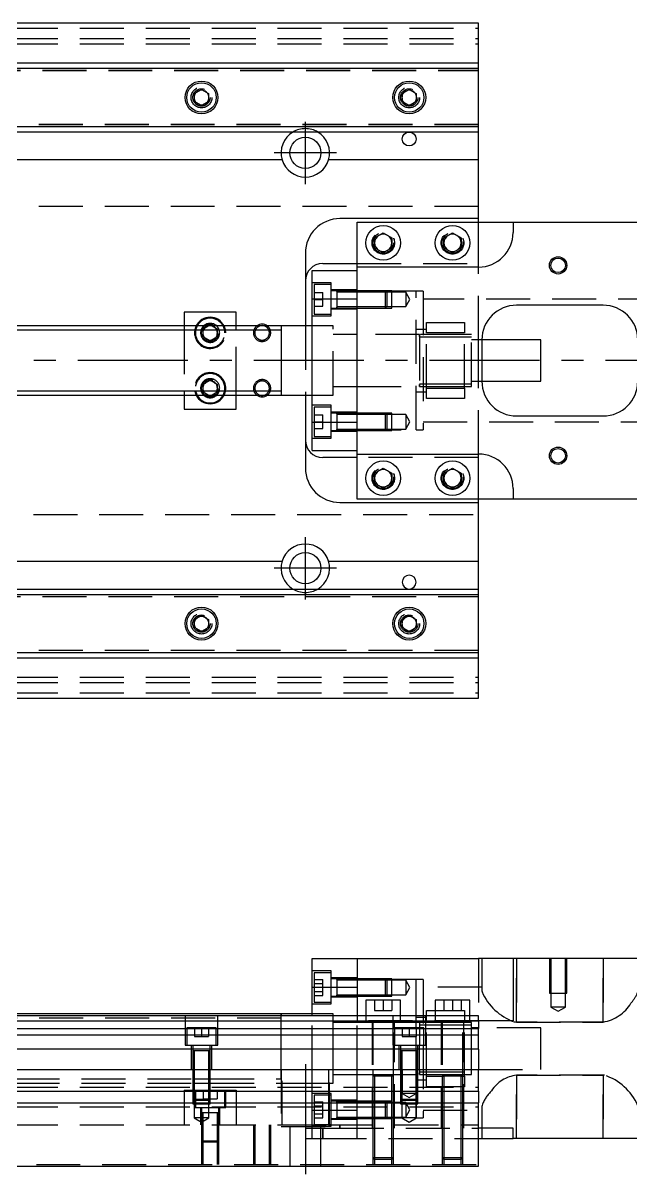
# Model space of a CAD drawing. Extents: x -20 to 1041, y -281 to 102.
# Drawn here: x 688.5 to 864, y -235.3 to 97.5 of the extents above; entities that cross this region are included whole.
import ezdxf

# ---------------------------------------------------------------- set-up
doc = ezdxf.new("R2010")
doc.units = 0
doc.linetypes.add('CENTER', pattern=[50.8, 31.75, -6.35, 6.35, -6.35])
doc.linetypes.add('DASHED', pattern=[19.05, 12.7, -6.35])
doc.layers.get('0').update_dxf_attribs({"linetype": 'CONTINUOUS'})
doc.layers.add('CENTER', color=1, linetype='CENTER')

msp = doc.modelspace()

# ---------------------------------------------------------------- linework, layer by layer
at = {"color": 7, "linetype": 'CONTINUOUS'}
for p, q in [((820, 97.5), (485, 97.5)), ((820, 86), (820, 97.5)), ((485, 86), (820, 86)), ((485, 84.460392), (820, 84.460392)), ((820, 84.460392), (820, 86)), ((820, 67.539608), (820, 84.460392)), ((738, 77.1547), (740, 78.309402)), ((738, 74.8453), (738, 77.1547)), ((740, 78.309402), (742, 77.1547)), ((742, 77.1547), (742, 74.8453)), ((798, 77.1547), (800, 78.309402)), ((798, 74.8453), (798, 77.1547)), ((800, 78.309402), (802, 77.1547)), ((802, 77.1547), (802, 74.8453)), ((740, 73.690598), (738, 74.8453)), ((742, 74.8453), (740, 73.690598)), ((800, 73.690598), (798, 74.8453)), ((802, 74.8453), (800, 73.690598)), ((820, 67.539608), (485, 67.539608)), ((820, 66), (820, 67.539608)), ((820, 66), (485, 66)), ((820, 58), (820, 66)), ((763.291796, 58), (656.708204, 58)), ((820, 58), (776.708204, 58)), ((820, 41), (820, 58)), ((820, 41), (780, 41)), ((785, 27), (785, 40)), ((785, 40), (830, 40)), ((820, 40), (820, 41)), ((830, 40), (830, 37)), ((830, 40), (866, 40)), ((790, 35.443376), (792.5, 36.886752)), ((792.5, 36.886752), (795, 35.443376)), ((810, 35.443376), (812.5, 36.886752)), ((812.5, 36.886752), (815, 35.443376)), ((790, 32.556624), (790, 35.443376)), ((795, 35.443376), (795, 32.556624)), ((810, 32.556624), (810, 35.443376)), ((815, 35.443376), (815, 32.556624)), ((770, 31), (770, 10)), ((792.5, 31.113248), (790, 32.556624)), ((795, 32.556624), (792.5, 31.113248)), ((812.5, 31.113248), (810, 32.556624)), ((815, 32.556624), (812.5, 31.113248)), ((775, 28), (785, 28)), ((820, 27), (785, 27)), ((785, 17.78342), (785, 27)), ((772, 26), (785, 26)), ((772, 17.78342), (772, 26)), ((772, 17.78342), (785, 17.78342)), ((772, -17.78342), (772, 17.78342)), ((785, -17.78342), (785, 17.78342)), ((785, -17.78342), (785, 17.78342)), ((750, 14), (735, 14)), ((735, 14), (735, 10)), ((750, 10), (750, 14)), ((856, 16), (831, 16)), ((763, 10), (485, 10)), ((741.964102, 10), (742.5, 10.309402)), ((742.5, 10.309402), (743.035898, 10)), ((763, 10), (762.995, 10)), ((763, 10.000006), (763, -10.000006)), ((772, 10), (763, 10)), ((763.005, 10), (763, 10)), ((821, 6), (821, -6)), ((838, 6), (821, 6)), ((838, -6), (838, 6)), ((821, -6), (838, -6)), ((485, -10), (763, -10)), ((735, -10), (735, -14)), ((742.5, -10.309402), (741.964102, -10)), ((743.035898, -10), (742.5, -10.309402)), ((750, -14), (750, -10)), ((762.995, -10), (763, -10)), ((763, -10), (772, -10)), ((763, -10), (763.005, -10)), ((770, -10), (770, -31)), ((735, -14), (750, -14)), ((831, -16), (856, -16)), ((772, -17.78342), (785, -17.78342)), ((772, -26), (772, -17.78342)), ((785, -27), (785, -17.78342)), ((772, -26), (785, -26)), ((785, -28), (775, -28)), ((785, -27), (820, -27)), ((785, -40), (785, -27)), ((790, -32.556624), (792.5, -31.113248)), ((790, -35.443376), (790, -32.556624)), ((792.5, -31.113248), (795, -32.556624)), ((795, -32.556624), (795, -35.443376)), ((810, -32.556624), (812.5, -31.113248)), ((810, -35.443376), (810, -32.556624)), ((812.5, -31.113248), (815, -32.556624)), ((815, -32.556624), (815, -35.443376)), ((792.5, -36.886752), (790, -35.443376)), ((795, -35.443376), (792.5, -36.886752)), ((812.5, -36.886752), (810, -35.443376)), ((815, -35.443376), (812.5, -36.886752)), ((830, -37), (830, -40)), ((780, -41), (820, -41)), ((830, -40), (785, -40)), ((820, -41), (820, -40)), ((820, -58), (820, -41)), ((866, -40), (830, -40)), ((656.708204, -58), (763.291796, -58)), ((776.708204, -58), (820, -58)), ((820, -66), (820, -58)), ((485, -66), (820, -66)), ((820, -67.539608), (820, -66)), ((485, -67.539608), (820, -67.539608)), ((820, -84.460392), (820, -67.539608)), ((738, -74.8453), (740, -73.690598)), ((738, -77.1547), (738, -74.8453)), ((740, -73.690598), (742, -74.8453)), ((742, -74.8453), (742, -77.1547)), ((798, -74.8453), (800, -73.690598)), ((798, -77.1547), (798, -74.8453)), ((800, -73.690598), (802, -74.8453)), ((802, -74.8453), (802, -77.1547)), ((740, -78.309402), (738, -77.1547)), ((742, -77.1547), (740, -78.309402)), ((800, -78.309402), (798, -77.1547)), ((802, -77.1547), (800, -78.309402)), ((820, -84.460392), (485, -84.460392)), ((820, -86), (485, -86)), ((820, -86), (820, -84.460392)), ((820, -97.5), (820, -86)), ((485, -97.5), (820, -97.5)), ((772, -172.77), (785, -172.77)), ((772, -180.98658), (772, -172.77)), ((785, -172.77), (785, -189.27)), ((785, -172.77), (820, -172.77)), ((830, -172.77), (820, -172.77)), ((830, -172.77), (830, -190.77)), ((866, -172.77), (830, -172.77)), ((779.1, -178.592326), (779.1, -178.99233)), ((772, -180.98658), (785, -180.98658)), ((772, -189.27), (772, -180.98658)), ((779.1, -180.950286), (779.1, -181.234376)), ((797.5, -184.77), (787.5, -184.77)), ((787.5, -184.77), (787.5, -189.27)), ((797.5, -189.27), (797.5, -184.77)), ((817.5, -184.77), (807.5, -184.77)), ((807.5, -184.77), (807.5, -189.27)), ((817.5, -189.27), (817.5, -184.77)), ((763, -188.77), (484.5, -188.77)), ((820, -189.27), (484.5, -189.27)), ((763, -188.77), (762.995, -188.77)), ((763, -188.769994), (763, -189.27)), ((763, -188.770502), (763, -188.77)), ((772, -188.77), (763, -188.77)), ((763.005, -188.77), (763, -188.77)), ((763, -189.267168), (763, -188.770502)), ((820, -190.809608), (820, -189.27)), ((820, -190.809608), (484.5, -190.809608)), ((484.5, -192.930392), (820, -192.930392)), ((803, -191.269994), (803, -192.02)), ((830, -190.77), (820, -190.77)), ((820, -190.809608), (820, -192.930392)), ((820, -194.840532), (820, -192.930392)), ((820, -194.840532), (484.5, -194.840532)), ((820, -198.951934), (820, -194.840532)), ((820, -198.951934), (484.5, -198.951934)), ((820, -198.951934), (820, -204.77)), ((0, -204.77), (820, -204.77)), ((820, -211.07), (820, -204.77)), ((0, -211.07), (820, -211.07)), ((820, -211.07), (820, -214.47)), ((0, -214.47), (820, -214.47)), ((779.1, -213.947664), (779.1, -213.948522)), ((779.1, -213.948522), (779.1, -214.47)), ((779.1, -216.297638), (779.1, -216.57851)), ((790, -214.34767), (789.5, -214.34767)), ((820, -232.77), (820, -214.47)), ((779.1, -218.214666), (779.1, -218.947674)), ((789.5, -218.54767), (790, -218.54767)), ((830, -221.77), (820, -221.77)), ((830, -224.77), (830, -221.77)), ((820, -224.77), (830, -224.77)), ((866, -224.77), (830, -224.77)), ((0, -232.77), (820, -232.77))]:
    msp.add_line(p, q, dxfattribs=at)
at = {"color": 3, "linetype": 'DASHED'}
for p, q in [((0, 96), (820, 96)), ((0, 93), (820, 93)), ((0, 91.5), (820, 91.5)), ((484.5, 84.403994), (820, 84.403994)), ((484.5, 83.8), (820, 83.8)), ((737.5, 76), (737.534018, 76.411016)), ((797.5, 76), (797.534018, 76.411016)), ((820, 68.2), (484.5, 68.2)), ((820, 67.596006), (484.5, 67.596006)), ((820, 44.5), (5.640312, 44.5)), ((820, 28), (820, 40)), ((789.5, 34), (789.520026, 34.346056)), ((815.477798, 34.364306), (815.5, 34)), ((785, 28), (820, 28)), ((820, 27), (820, 28)), ((820, 6), (820, 27)), ((785, 17.78342), (785, 26)), ((777.5, 22.42767), (772, 22.42767)), ((772.5, 21.92767), (772.5, 13.42767)), ((777.5, 21.92767), (772.5, 21.92767)), ((777.5, 12.92767), (777.5, 22.42767)), ((785, 20.42767), (777.5, 20.42767)), ((779.1, 20.17767), (777.5, 20.17767)), ((779.1, 20.17767), (779.095, 20.17767)), ((779.1, 20.17767), (779.1, 19.92022)), ((779.1, 19.920202), (779.1, 20.17767)), ((779.105, 20.17767), (779.1, 20.17767)), ((784.99998, 20.17767), (779.1, 20.17767)), ((793.1, 20.17767), (785, 20.17767)), ((793.1, 20.177664), (785, 20.177664)), ((802, 20), (785, 20)), ((793.1, 15.17767), (793.1, 20.17767)), ((793.5, 19.77767), (793.1, 20.17767)), ((795, 20.177664), (793.10002, 20.177664)), ((795, 15.177674), (795, 20.177664)), ((802, -20), (802, 20)), ((804, 20), (802, 20)), ((804, 20), (804, -20)), ((772.5, 19.67767), (775, 19.67767)), ((772.5, 17.67767), (775, 17.67767)), ((775, 17.67767), (775, 19.67767)), ((775, 15.67767), (775, 17.67767)), ((779.1, 19.92022), (779.1, 15.435068)), ((784.99998, 19.77767), (779.1, 19.77767)), ((793.5, 19.77767), (785, 19.77767)), ((793.5, 19.77767), (793.5, 15.57767)), ((795, 19.77767), (793.50002, 19.77767)), ((799, 19.77767), (795, 19.77767)), ((799, 19.77767), (799, 15.57767)), ((800.212436, 17.67767), (799, 19.77767)), ((799, 15.57767), (800.212436, 17.67767)), ((873, 17.75), (804, 17.75)), ((772.5, 15.67767), (775, 15.67767)), ((772.5, 13.42767), (777.5, 13.42767)), ((777.5, 15.17767), (779.1, 15.17767)), ((777.5, 14.92767), (785, 14.92767)), ((779.095, 15.17767), (779.1, 15.17767)), ((779.1, 15.57767), (784.99998, 15.57767)), ((779.1, 15.17767), (779.1, 15.435118)), ((779.1, 15.435068), (779.1, 15.17767)), ((779.1, 15.17767), (779.105, 15.17767)), ((779.1, 15.17767), (784.99998, 15.17767)), ((785, 15.57767), (793.5, 15.57767)), ((785, 15.177674), (793.1, 15.177674)), ((785, 15.17767), (793.1, 15.17767)), ((793.1, 15.17767), (793.5, 15.57767)), ((793.10002, 15.177674), (795, 15.177674)), ((793.50002, 15.57767), (795, 15.57767)), ((795, 15.57767), (799, 15.57767)), ((735, 10), (735, 8.75)), ((740.5, 9.1547), (741.964102, 10)), ((743.035898, 10), (744.5, 9.1547)), ((750, 8.75), (750, 10)), ((770, 10), (770, -10)), ((772, 12.92767), (777.5, 12.92767)), ((778, 10), (772, 10)), ((778, -10), (778, 10)), ((805, 11), (816, 11)), ((805, 8), (805, 11)), ((816, 11), (816, 8)), ((735, 8.75), (735, -8.75)), ((740, 8), (740.018502, 8.303588)), ((740.5, 8.75), (740.5, 9.1547)), ((740.5, 6.8453), (740.5, 8.75)), ((742.5, 5.690598), (740.5, 6.8453)), ((744.5, 6.8453), (742.5, 5.690598)), ((744.5, 9.1547), (744.5, 8.75)), ((744.5, 8.75), (744.5, 6.8453)), ((750, -8.75), (750, 8.75)), ((785, 7.5), (778, 7.5)), ((803.005, 7.5), (785, 7.5)), ((805, 9), (802, 9)), ((816, 7.5), (802.995, 7.5)), ((803, 6.950984), (803, 7.5)), ((803, 7.5), (803, 6.951128)), ((803, 6.951128), (803, -6.950984)), ((816, 6.75), (803, 6.75)), ((816, 8), (805, 8)), ((805, -8), (805, 8)), ((816, -8), (816, 8)), ((818, 7.5), (816, 7.5)), ((818, 6.75), (816, 6.75)), ((818, -7.5), (818, 7.5)), ((821, 6), (818, 6)), ((820, -6), (820, 6)), ((740.5, -6.8453), (742.5, -5.690598)), ((742.5, -5.690598), (744.5, -6.8453)), ((818, -6), (821, -6)), ((820, -27), (820, -6)), ((735, -8.75), (735, -10)), ((740, -8), (740.018502, -7.696412)), ((740.5, -8.75), (740.5, -6.8453)), ((740.5, -9.1547), (740.5, -8.75)), ((741.964102, -10), (740.5, -9.1547)), ((744.5, -9.1547), (743.035898, -10)), ((744.5, -6.8453), (744.5, -8.75)), ((744.5, -8.75), (744.5, -9.1547)), ((750, -10), (750, -8.75)), ((778, -7.5), (785, -7.5)), ((785, -7.5), (803.005, -7.5)), ((802, -9), (805, -9)), ((802.995, -7.5), (816, -7.5)), ((803, -6.75), (816, -6.75)), ((803, -7.499332), (803, -6.950962)), ((803, -6.950984), (803, -7.5)), ((803, -7.5), (803, -7.499332)), ((805, -8), (816, -8)), ((805, -11), (805, -8)), ((816, -6.75), (818, -6.75)), ((816, -7.5), (818, -7.5)), ((816, -8), (816, -11)), ((772, -10), (778, -10)), ((777.5, -12.92767), (772, -12.92767)), ((777.5, -22.42767), (777.5, -12.92767)), ((816, -11), (805, -11)), ((772.5, -13.42767), (772.5, -21.92767)), ((777.5, -13.42767), (772.5, -13.42767)), ((772.5, -15.67767), (775, -15.67767)), ((775, -17.67767), (775, -15.67767)), ((785, -14.92767), (777.5, -14.92767)), ((779.1, -15.17767), (777.5, -15.17767)), ((779.1, -15.17767), (779.095, -15.17767)), ((779.1, -15.17767), (779.1, -15.435118)), ((779.1, -15.435136), (779.1, -15.17767)), ((784.99998, -15.17767), (779.1, -15.17767)), ((779.105, -15.17767), (779.1, -15.17767)), ((779.1, -15.435118), (779.1, -19.920272)), ((784.99998, -15.57767), (779.1, -15.57767)), ((793.1, -15.17767), (785, -15.17767)), ((793.1, -15.177674), (785, -15.177674)), ((793.5, -15.57767), (785, -15.57767)), ((793.1, -20.17767), (793.1, -15.17767)), ((793.5, -15.57767), (793.1, -15.17767)), ((795, -15.177674), (793.10002, -15.177674)), ((793.5, -15.57767), (793.5, -19.77767)), ((795, -15.57767), (793.50002, -15.57767)), ((795, -20.177664), (795, -15.177674)), ((799, -15.57767), (795, -15.57767)), ((799, -15.57767), (799, -19.77767)), ((800.212436, -17.67767), (799, -15.57767)), ((772.5, -17.67767), (775, -17.67767)), ((772.5, -19.67767), (775, -19.67767)), ((775, -19.67767), (775, -17.67767)), ((779.1, -19.77767), (784.99998, -19.77767)), ((779.1, -20.17767), (779.1, -19.92022)), ((779.1, -19.920272), (779.1, -20.17767)), ((785, -26), (785, -17.78342)), ((785, -19.77767), (793.5, -19.77767)), ((793.1, -20.17767), (793.5, -19.77767)), ((793.50002, -19.77767), (795, -19.77767)), ((795, -19.77767), (799, -19.77767)), ((799, -19.77767), (800.212436, -17.67767)), ((804, -17.75), (873, -17.75)), ((772, -22.42767), (777.5, -22.42767)), ((772.5, -21.92767), (777.5, -21.92767)), ((777.5, -20.17767), (779.1, -20.17767)), ((777.5, -20.42767), (785, -20.42767)), ((779.095, -20.17767), (779.1, -20.17767)), ((779.1, -20.17767), (784.99998, -20.17767)), ((779.1, -20.17767), (779.105, -20.17767)), ((785, -20), (802, -20)), ((785, -20.177664), (793.1, -20.177664)), ((785, -20.17767), (793.1, -20.17767)), ((793.10002, -20.177664), (795, -20.177664)), ((802, -20), (804, -20)), ((820, -28), (785, -28)), ((820, -28), (820, -27)), ((820, -40), (820, -28)), ((795.477798, -33.635694), (795.5, -34)), ((815.477798, -33.635694), (815.5, -34)), ((5.640312, -44.5), (820, -44.5)), ((484.5, -67.596006), (820, -67.596006)), ((484.5, -68.2), (820, -68.2)), ((737.5, -76), (737.534018, -75.588984)), ((797.5, -76), (797.534018, -75.588984)), ((820, -83.8), (484.5, -83.8)), ((820, -84.403994), (484.5, -84.403994)), ((0, -91.5), (820, -91.5)), ((0, -93), (820, -93)), ((0, -96), (820, -96)), ((820, -172.77), (820, -189.27)), ((821, -172.77), (821, -182.064836)), ((831, -191.084786), (831, -172.77)), ((831, -172.77), (831, -191.084786)), ((840.500006, -172.77), (840.500006, -182.77)), ((840.9, -172.77), (840.9, -182.77)), ((845.1, -182.77), (845.1, -172.77)), ((845.499994, -182.77), (845.499994, -172.77)), ((856, -172.77), (856, -191.084786)), ((856, -191.084786), (856, -172.77)), ((777.5, -176.34233), (772, -176.34233)), ((777.5, -181.09233), (777.5, -176.34233)), ((772.5, -176.84233), (772.5, -181.09233)), ((777.5, -176.84233), (772.5, -176.84233)), ((772.5, -178.78293), (775, -178.78293)), ((775, -179.93763), (775, -178.78293)), ((785, -178.34233), (777.5, -178.34233)), ((779.105, -178.59233), (777.5, -178.59233)), ((784.99998, -178.59233), (779.095, -178.59233)), ((779.1, -178.59233), (779.1, -178.84978)), ((779.1, -178.849798), (779.1, -178.59233)), ((779.1, -178.84978), (779.1, -181.09233)), ((784.99998, -178.99233), (779.1, -178.99233)), ((793.1, -178.59233), (785, -178.59233)), ((793.100006, -178.592336), (785, -178.592336)), ((793.27767, -178.77), (785, -178.77)), ((793.5, -178.99233), (785, -178.99233)), ((793.1, -181.09233), (793.1, -178.59233)), ((793.5, -178.99233), (793.1, -178.59233)), ((795, -178.592336), (793.10002, -178.592336)), ((802, -178.77), (793.27767, -178.77)), ((793.5, -178.99233), (793.5, -181.09233)), ((795, -178.99233), (793.50002, -178.99233)), ((795, -183.592326), (795, -178.592336)), ((799, -178.99233), (795, -178.99233)), ((799, -178.99233), (799, -181.09233)), ((800.212436, -181.09233), (799, -178.99233)), ((802, -189.27), (802, -178.77)), ((804, -178.77), (802, -178.77)), ((804, -178.77), (804, -218.77)), ((772.5, -179.93763), (775, -179.93763)), ((772.5, -181.09233), (772.5, -185.34233)), ((772.5, -182.247032), (775, -182.247032)), ((775, -182.247032), (775, -179.93763)), ((775, -183.401732), (775, -182.247032)), ((777.5, -185.84233), (777.5, -181.09233)), ((779.1, -181.09233), (779.1, -183.334932)), ((793.1, -183.59233), (793.1, -181.09233)), ((793.5, -181.09233), (793.5, -183.19233)), ((799, -181.09233), (799, -183.19233)), ((799, -183.19233), (800.212436, -181.09233)), ((821, -181.02), (804, -181.02)), ((821, -182.064836), (821.035982, -182.393974)), ((840.500006, -182.77), (845.499994, -182.77)), ((840.9, -182.77), (840.9, -186.77)), ((845.1, -186.77), (845.1, -182.77)), ((772, -185.84233), (777.5, -185.84233)), ((772.5, -183.401732), (775, -183.401732)), ((772.5, -185.34233), (777.5, -185.34233)), ((777.5, -183.59233), (779.105, -183.59233)), ((777.5, -183.84233), (785, -183.84233)), ((779.095, -183.59233), (784.99998, -183.59233)), ((779.1, -183.19233), (784.99998, -183.19233)), ((779.1, -183.59233), (779.1, -183.334882)), ((779.1, -183.59233), (779.1, -183.334882)), ((779.1, -183.334932), (779.1, -183.59233)), ((779.1, -183.334932), (779.1, -183.59233)), ((785, -183.19233), (793.5, -183.19233)), ((785, -183.592326), (793.100006, -183.592326)), ((785, -183.59233), (793.1, -183.59233)), ((790, -184.77), (790, -187.77)), ((792.5, -184.77), (792.5, -187.77)), ((793.1, -183.59233), (793.5, -183.19233)), ((793.10002, -183.592326), (795, -183.592326)), ((793.50002, -183.19233), (795, -183.19233)), ((795, -183.19233), (799, -183.19233)), ((795, -184.77), (795, -187.77)), ((810, -184.77), (810, -187.77)), ((812.5, -184.77), (812.5, -187.77)), ((815, -184.77), (815, -187.77)), ((735.25, -189.27), (735.25, -197.77)), ((744.75, -197.77), (744.75, -189.27)), ((763, -198.970066), (763, -189.267168)), ((778, -188.77), (772, -188.77)), ((772, -204.77), (772, -189.27)), ((778, -198.77), (778, -188.77)), ((778, -198.77), (778, -188.77)), ((785, -189.27), (785, -190.77)), ((787.5, -189.27), (787.5, -190.77)), ((790, -187.77), (792.5, -187.77)), ((792.5, -187.77), (795, -187.77)), ((795.25, -189.27), (795.25, -197.77)), ((797.5, -190.77), (797.5, -189.27)), ((802, -190.77), (802, -189.27)), ((804.75, -197.77), (804.75, -189.27)), ((805, -187.77), (807.5, -187.77)), ((805, -189.27), (805, -187.77)), ((805, -190.77), (805, -189.27)), ((807.5, -187.77), (810, -187.77)), ((807.5, -189.27), (807.5, -190.77)), ((810, -187.77), (812.5, -187.77)), ((812.5, -187.77), (815, -187.77)), ((815, -187.77), (816, -187.77)), ((816, -187.77), (816, -189.27)), ((816, -189.27), (816, -190.77)), ((817.5, -190.77), (817.5, -189.27)), ((845.1, -186.77), (840.9, -186.77)), ((840.9, -186.77), (843, -187.982436)), ((843, -187.982436), (845.1, -186.77)), ((763, -190.02), (484.5, -190.02)), ((744.25, -192.77), (735.75, -192.77)), ((735.75, -192.77), (735.75, -197.77)), ((738, -192.77), (738, -195.27)), ((740, -192.77), (740, -195.27)), ((742, -192.77), (742, -195.27)), ((744.25, -197.77), (744.25, -192.77)), ((785, -191.27), (778, -191.27)), ((785, -204.77), (785, -190.77)), ((820, -190.77), (785, -190.77)), ((789.5, -191.27), (785, -191.27)), ((789.25, -190.77), (789.25, -221.77)), ((789.5, -190.77), (789.5, -204.77)), ((795.5, -191.27), (789.5, -191.27)), ((795.5, -206.775), (795.5, -190.77)), ((802, -191.27), (795.5, -191.27)), ((795.75, -192.77), (795.75, -190.77)), ((804.25, -192.77), (795.75, -192.77)), ((795.75, -192.77), (795.75, -197.77)), ((798, -192.77), (798, -195.27)), ((800, -192.77), (800, -195.27)), ((805, -189.77), (802, -189.77)), ((802, -192.77), (802, -190.77)), ((803, -191.27), (802, -191.27)), ((802, -192.77), (802, -195.27)), ((803, -191.27), (802.995, -191.27)), ((803, -191.27), (803, -191.819038)), ((803.005, -191.27), (803, -191.27)), ((805, -191.27), (803, -191.27)), ((803, -191.819038), (803, -192.76884)), ((805, -192.02), (803, -192.02)), ((803, -192.76884), (803, -197.669728)), ((804.25, -197.77), (804.25, -192.77)), ((805, -206.77), (805, -190.77)), ((809.5, -191.27), (805, -191.27)), ((809.5, -192.02), (805, -192.02)), ((809.25, -190.77), (809.25, -221.77)), ((809.5, -190.77), (809.5, -206.775)), ((815.5, -191.27), (809.5, -191.27)), ((815.5, -192.02), (809.5, -192.02)), ((815.5, -206.775), (815.5, -190.77)), ((816, -191.27), (815.5, -191.27)), ((816, -192.02), (815.5, -192.02)), ((815.75, -221.77), (815.75, -190.77)), ((816, -206.77), (816, -190.77)), ((818, -191.27), (816, -191.27)), ((818, -192.02), (816, -192.02)), ((818, -198.77), (818, -191.27)), ((820, -192.77), (818, -192.77)), ((838, -192.77), (820, -192.77)), ((830.23753, -191.02447), (830.615848, -191.06942)), ((830.615848, -191.06942), (831, -191.084786)), ((856, -191.084786), (831, -191.084786)), ((831, -191.084786), (856, -191.084786)), ((838, -198.77), (838, -192.77)), ((738, -195.27), (740, -195.27)), ((740, -195.27), (742, -195.27)), ((798, -195.27), (800, -195.27)), ((800, -195.27), (802, -195.27)), ((802, -198.77), (802, -195.27)), ((735.25, -197.77), (744.75, -197.77)), ((737, -197.77), (737, -204.77)), ((737.5, -197.77), (737.5, -199.37)), ((737.5, -199.365), (737.5, -199.37)), ((737.757468, -199.37), (737.5, -199.37)), ((737.5, -199.37), (737.5, -204.76998)), ((737.5, -199.37), (737.5, -199.375)), ((742.242552, -199.37), (737.757468, -199.37)), ((737.9, -199.37), (737.9, -204.76998)), ((742.1, -204.76998), (742.1, -199.37)), ((742.5, -199.37), (742.242552, -199.37)), ((742.5, -199.37), (742.5, -197.77)), ((742.5, -199.37), (742.5, -199.365)), ((742.5, -204.76998), (742.5, -199.37)), ((742.5, -199.375), (742.5, -199.37)), ((743, -204.77), (743, -197.77)), ((763, -207.52), (763, -198.970066)), ((778, -208.77), (778, -198.77)), ((778, -208.77), (778, -198.77)), ((795.25, -197.77), (804.75, -197.77)), ((795.75, -221.77), (795.75, -197.77)), ((797, -197.77), (797, -204.77)), ((797.5, -197.77), (797.5, -199.37)), ((797.5, -199.365), (797.5, -199.37)), ((797.5, -199.37), (797.757448, -199.37)), ((797.757468, -199.37), (797.5, -199.37)), ((797.5, -199.37), (797.5, -199.375)), ((797.5, -199.37), (797.5, -204.76998)), ((802.242552, -199.37), (797.757468, -199.37)), ((797.9, -199.37), (797.9, -204.76998)), ((802, -204.77), (802, -198.77)), ((802.1, -204.76998), (802.1, -199.37)), ((802.5, -199.37), (802.242552, -199.37)), ((802.242602, -199.37), (802.5, -199.37)), ((802.5, -199.37), (802.5, -197.77)), ((802.5, -199.37), (802.5, -199.365)), ((802.5, -199.375), (802.5, -199.37)), ((802.5, -204.76998), (802.5, -199.37)), ((803, -204.77), (803, -197.77)), ((818, -206.27), (818, -198.77)), ((838, -204.77), (838, -198.77)), ((737.5, -204.77), (737.5, -211.07)), ((737.500006, -204.77), (737.500006, -211.07)), ((737.9, -204.77), (737.9, -211.07)), ((742.1, -211.07), (742.1, -204.77)), ((742.499994, -211.07), (742.499994, -204.77)), ((742.5, -211.07), (742.5, -204.77)), ((763, -204.77), (763, -221.27)), ((763.291796, -220.77), (763.291796, -204.77)), ((772, -211.07), (772, -204.77)), ((776.708204, -204.77), (776.708204, -220.77)), ((777, -221.27), (777, -204.77)), ((778, -206.27), (785, -206.27)), ((785, -211.07), (785, -204.77)), ((785, -206.27), (789.5, -206.27)), ((789.5, -204.77), (789.5, -206.77)), ((789.5, -206.27), (803.005, -206.27)), ((797.5, -204.77), (797.5, -211.07)), ((797.500006, -204.77), (797.500006, -211.07)), ((797.9, -204.77), (797.9, -211.07)), ((798, -204.77), (798, -211.77)), ((802, -211.77), (802, -204.77)), ((802.1, -211.07), (802.1, -204.77)), ((802.499994, -211.07), (802.499994, -204.77)), ((802.5, -211.07), (802.5, -204.77)), ((802.995, -206.27), (816, -206.27)), ((803, -204.871716), (803, -205.721128)), ((803, -205.52), (818, -205.52)), ((803, -206.27), (803, -205.720962)), ((803, -205.721128), (803, -206.27)), ((803.005, -206.27), (816, -206.27)), ((816, -206.27), (818, -206.27)), ((820, -204.77), (838, -204.77)), ((476.708204, -207.52), (737.5, -207.52)), ((476.708204, -208.77), (737.5, -208.77)), ((737.5, -207.52), (737.9, -207.52)), ((737.5, -208.77), (737.9, -208.77)), ((737.9, -207.52), (742.1, -207.52)), ((737.9, -208.77), (742.1, -208.77)), ((742.1, -207.52), (742.5, -207.52)), ((742.1, -208.77), (742.5, -208.77)), ((742.5, -207.52), (763, -207.52)), ((742.5, -208.77), (763.005, -208.77)), ((762.995, -208.77), (763.291796, -208.77)), ((763.291796, -208.77), (772, -208.77)), ((772, -208.77), (778, -208.77)), ((789.5, -206.765), (789.5, -206.77)), ((789.849602, -206.77), (789.5, -206.77)), ((789.5, -206.77), (789.5, -211.07)), ((789.5, -206.77), (789.5, -206.775)), ((795.15035, -206.77), (789.849602, -206.77)), ((790, -206.77), (790, -211.07)), ((795, -214.47), (795, -206.77)), ((795.5, -206.77), (795.15035, -206.77)), ((795.5, -214.47), (795.5, -206.765)), ((802, -207.77), (805, -207.77)), ((805, -206.77), (809.39999, -206.77)), ((805, -209.77), (805, -206.77)), ((809.39999, -206.77), (809.499994, -206.77)), ((809.5, -206.765), (809.5, -214.47)), ((809.5, -206.77), (809.84965, -206.77)), ((809.849602, -206.77), (809.5, -206.77)), ((815.15035, -206.77), (809.849602, -206.77)), ((810, -206.77), (810, -214.47)), ((815, -214.47), (815, -206.77)), ((815.150204, -206.77), (815.5, -206.77)), ((815.5, -206.77), (815.15035, -206.77)), ((815.5, -214.47), (815.5, -206.765)), ((815.500006, -206.77), (815.60001, -206.77)), ((815.60001, -206.77), (816, -206.77)), ((816, -206.77), (816, -209.77)), ((831, -206.455214), (856, -206.455214)), ((856, -206.455214), (831, -206.455214)), ((831, -224.77), (831, -206.455214)), ((831, -206.455214), (831, -224.77)), ((856, -206.455214), (856, -224.77)), ((856, -224.77), (856, -206.455214)), ((856.383512, -206.470578), (856, -206.455214)), ((0, -209.92), (820, -209.92)), ((735, -210.77), (737.5, -210.77)), ((735, -210.77), (735, -211.07)), ((735, -211.07), (735, -214.47)), ((737.5, -210.77), (737.9, -210.77)), ((737.5, -211.07), (737.5, -213.37)), ((737.500006, -211.07), (737.500006, -213.370006)), ((737.9, -210.77), (742.1, -210.77)), ((737.9, -211.07), (737.9, -213.77)), ((738, -210.77), (738, -215.77)), ((738.25, -210.77), (738.25, -211.07)), ((738.25, -211.07), (738.25, -213.77)), ((740.5, -210.77), (740.5, -213.27)), ((742.1, -210.77), (742.5, -210.77)), ((742.1, -213.77), (742.1, -211.07)), ((742.499994, -213.370006), (742.499994, -211.07)), ((742.5, -210.77), (750, -210.77)), ((742.5, -213.37), (742.5, -211.07)), ((744.5, -210.77), (744.5, -213.27)), ((746.75, -211.07), (746.75, -210.77)), ((746.75, -214.47), (746.75, -211.07)), ((747, -215.77), (747, -210.77)), ((750, -210.77), (750, -211.07)), ((750, -211.07), (750, -214.47)), ((772, -214.47), (772, -211.07)), ((777.5, -211.69767), (772, -211.69767)), ((772.5, -212.19767), (772.5, -214.47)), ((777.5, -212.19767), (772.5, -212.19767)), ((776.708204, -211.07), (776.708204, -214.47)), ((777.5, -216.44767), (777.5, -211.69767)), ((785, -214.47), (785, -211.07)), ((789.5, -211.07), (789.5, -214.47)), ((790, -211.07), (790, -214.47)), ((797.5, -211.07), (797.5, -213.37)), ((797.500006, -211.07), (797.500006, -213.370006)), ((797.9, -211.07), (797.9, -213.77)), ((802, -211.77), (798, -211.77)), ((798, -211.77), (800, -212.9247)), ((800, -212.9247), (802, -211.77)), ((802, -213.77), (802, -211.77)), ((802.1, -213.77), (802.1, -211.07)), ((802.499994, -213.370006), (802.499994, -211.07)), ((802.5, -213.37), (802.5, -211.07)), ((816, -209.77), (805, -209.77)), ((0, -215.62), (820, -215.62)), ((735, -214.47), (735, -220.77)), ((737.5, -213.37), (742.5, -213.37)), ((737.5, -213.37), (737.9, -213.77)), ((737.500006, -213.37002), (737.500006, -214.47)), ((737.500006, -214.47), (737.500006, -214.77)), ((737.500006, -214.77), (742.499994, -214.77)), ((742.1, -213.77), (737.9, -213.77)), ((737.9, -213.77002), (737.9, -214.77)), ((737.9, -214.77), (737.9, -218.77)), ((738, -215.77), (747, -215.77)), ((738.25, -213.77), (738.25, -214.47)), ((738.25, -214.47), (738.25, -214.77)), ((738.25, -214.77), (738.25, -215.77)), ((739.75, -215.77), (739.75, -220.77)), ((740, -215.77), (740, -217.37)), ((740.5, -213.27), (742.5, -213.27)), ((742.1, -213.77), (742.5, -213.37)), ((742.1, -214.77), (742.1, -213.77002)), ((742.1, -218.77), (742.1, -214.77)), ((742.499994, -214.47), (742.499994, -213.37002)), ((742.499994, -214.77), (742.499994, -214.47)), ((742.5, -213.27), (744.5, -213.27)), ((745, -217.37), (745, -215.77)), ((745.25, -220.77), (745.25, -215.77)), ((746.75, -215.77), (746.75, -214.47)), ((750, -214.47), (750, -220.77)), ((772, -216.55342), (772, -214.47)), ((772.5, -214.138268), (775, -214.138268)), ((772.5, -214.47), (772.5, -216.44767)), ((772.5, -215.292968), (775, -215.292968)), ((775, -215.292968), (775, -214.138268)), ((775, -217.60237), (775, -215.292968)), ((776.708204, -214.47), (776.708204, -220.77)), ((785, -213.69767), (777.5, -213.69767)), ((779.105, -213.94767), (777.5, -213.94767)), ((784.99998, -213.94767), (779.095, -213.94767)), ((779.1, -213.94767), (779.1, -214.205118)), ((779.1, -214.205136), (779.1, -213.94767)), ((779.1, -214.205118), (779.1, -214.469906)), ((784.99998, -214.34767), (779.1, -214.34767)), ((779.1, -214.469906), (779.1, -216.44767)), ((789.5, -213.94767), (785, -213.94767)), ((789.5, -213.947674), (785, -213.947674)), ((789.5, -214.34767), (785, -214.34767)), ((785, -221.77), (785, -214.47)), ((790, -213.94767), (789.5, -213.94767)), ((790, -213.947674), (789.5, -213.947674)), ((789.5, -214.47), (789.5, -221.76998)), ((793.1, -213.94767), (790, -213.94767)), ((793.100006, -213.947674), (790, -213.947674)), ((793.5, -214.34767), (790, -214.34767)), ((790, -214.47), (790, -221.76998)), ((793.1, -214.47), (793.1, -213.94767)), ((793.5, -214.34767), (793.1, -213.94767)), ((793.1, -216.44767), (793.1, -214.47)), ((795, -213.947674), (793.10002, -213.947674)), ((793.5, -214.34767), (793.5, -214.47)), ((793.5, -214.47), (793.5, -216.44767)), ((795, -214.34767), (793.50002, -214.34767)), ((799, -214.34767), (795, -214.34767)), ((795, -221.76998), (795, -214.47)), ((795.5, -221.76998), (795.5, -214.47)), ((797.5, -213.37), (802.5, -213.37)), ((797.5, -213.37), (797.9, -213.77)), ((797.500006, -213.37002), (797.500006, -214.47)), ((797.500006, -214.47), (797.500006, -214.77)), ((797.500006, -214.77), (802.499994, -214.77)), ((802.1, -213.77), (797.9, -213.77)), ((797.9, -213.77002), (797.9, -214.77)), ((797.9, -214.77), (797.9, -218.77)), ((799, -214.34767), (799, -216.44767)), ((800.212436, -216.44767), (799, -214.34767)), ((802, -214.47), (802, -213.77)), ((802, -214.77), (802, -214.47)), ((802, -218.77), (802, -214.77)), ((802.1, -213.77), (802.5, -213.37)), ((802.1, -214.77), (802.1, -213.77002)), ((802.1, -218.77), (802.1, -214.77)), ((802.499994, -214.47), (802.499994, -213.37002)), ((802.499994, -214.77), (802.499994, -214.47)), ((809.5, -214.47), (809.5, -221.76998)), ((810, -214.47), (810, -221.76998)), ((815, -221.76998), (815, -214.47)), ((815.5, -221.76998), (815.5, -214.47)), ((821.02814, -215.186646), (821, -215.475164)), ((821, -215.475164), (821, -224.77)), ((821.119076, -214.839652), (821.02814, -215.186646)), ((742.1, -218.77), (737.9, -218.77)), ((737.9, -218.77), (740, -219.982436)), ((740, -217.365), (740, -217.37)), ((740, -217.37), (740.257448, -217.37)), ((740.257468, -217.37), (740, -217.37)), ((740, -217.37), (740, -220.76998)), ((740, -217.37), (740, -217.375)), ((740, -219.982436), (742.1, -218.77)), ((744.742552, -217.37), (740.257468, -217.37)), ((740.4, -217.37), (740.4, -220.76998)), ((744.6, -220.76998), (744.6, -217.37)), ((745, -217.37), (744.742552, -217.37)), ((744.742602, -217.37), (745, -217.37)), ((745, -217.37), (745, -217.365)), ((745, -220.76998), (745, -217.37)), ((745, -217.375), (745, -217.37)), ((772, -216.55342), (776.708204, -216.55342)), ((772, -220.77), (772, -216.55342)), ((772.5, -216.44767), (772.5, -220.69767)), ((772.5, -217.60237), (775, -217.60237)), ((772.5, -218.75707), (775, -218.75707)), ((775, -218.75707), (775, -217.60237)), ((776.708204, -216.55342), (785, -216.55342)), ((777.5, -221.19767), (777.5, -216.44767)), ((777.5, -218.94767), (779.105, -218.94767)), ((777.5, -219.19767), (785, -219.19767)), ((779.095, -218.94767), (784.99998, -218.94767)), ((779.1, -216.44767), (779.1, -218.214664)), ((779.1, -218.214664), (779.1, -218.690272)), ((779.1, -218.54767), (784.99998, -218.54767)), ((779.1, -218.94767), (779.1, -218.69022)), ((779.1, -218.690272), (779.1, -218.94767)), ((785, -218.54767), (789.5, -218.54767)), ((785, -218.77), (789.5, -218.77)), ((785, -218.947664), (789.5, -218.947664)), ((785, -218.94767), (789.5, -218.94767)), ((789.5, -218.77), (790, -218.77)), ((789.5, -218.947664), (790, -218.947664)), ((789.5, -218.94767), (790, -218.94767)), ((790, -218.54767), (793.5, -218.54767)), ((790, -218.77), (793.27767, -218.77)), ((790, -218.947664), (793.100006, -218.947664)), ((790, -218.94767), (793.1, -218.94767)), ((793.1, -218.94767), (793.1, -216.44767)), ((793.1, -218.94767), (793.5, -218.54767)), ((793.10002, -218.947664), (795, -218.947664)), ((793.27767, -218.77), (795, -218.77)), ((793.5, -216.44767), (793.5, -218.54767)), ((793.50002, -218.54767), (795, -218.54767)), ((795, -218.54767), (799, -218.54767)), ((795, -218.77), (795.5, -218.77)), ((795.5, -218.77), (797.9, -218.77)), ((802.1, -218.77), (797.9, -218.77)), ((797.9, -218.77), (800, -219.982436)), ((799, -216.44767), (799, -218.54767)), ((799, -218.54767), (800.212436, -216.44767)), ((800, -219.982436), (802.1, -218.77)), ((802.1, -218.77), (804, -218.77)), ((804, -216.52), (821, -216.52)), ((0, -220.77), (763.291796, -220.77)), ((740, -220.77), (740, -225.37)), ((740.000006, -220.77), (740.000006, -225.370006)), ((740.4, -220.77), (740.4, -225.77)), ((744.6, -225.77), (744.6, -220.77)), ((744.999994, -225.370006), (744.999994, -220.77)), ((745, -225.37), (745, -220.77)), ((755.000006, -220.77), (755.000006, -232.27)), ((755.4, -220.77), (755.4, -232.27)), ((759.6, -232.27), (759.6, -220.77)), ((759.999994, -232.27), (759.999994, -220.77)), ((763, -221.27), (777, -221.27)), ((763.291796, -220.77), (776.708204, -220.77)), ((763.291796, -220.77), (776.708204, -220.77)), ((765.5, -221.27), (765.5, -232.77)), ((770, -220.77), (770, -221.77)), ((770, -221.77), (780, -221.77)), ((770, -221.77), (770, -224.77)), ((772, -224.77), (772, -220.77)), ((772, -221.19767), (777.5, -221.19767)), ((772.5, -220.69767), (777.5, -220.69767)), ((774.5, -232.77), (774.5, -221.27)), ((775, -224.77), (775, -221.77)), ((775, -221.77), (775, -224.77)), ((776.708204, -220.77), (820, -220.77)), ((780, -221.77), (780, -220.77)), ((780, -220.77), (780, -221.77)), ((780, -221.77), (820, -221.77)), ((785, -224.77), (785, -221.77)), ((789.5, -221.77), (789.5, -230.27)), ((789.500006, -221.77), (789.500006, -230.270006)), ((790, -221.77), (790, -230.77)), ((795, -230.77), (795, -221.77)), ((795.499994, -230.270006), (795.499994, -221.77)), ((795.5, -230.27), (795.5, -221.77)), ((809.5, -221.77), (809.5, -230.27)), ((809.500006, -221.77), (809.500006, -230.270006)), ((810, -221.77), (810, -230.77)), ((815, -230.77), (815, -221.77)), ((815.499994, -230.270006), (815.499994, -221.77)), ((815.5, -230.27), (815.5, -221.77)), ((740, -225.37), (745, -225.37)), ((740, -225.37), (740.4, -225.77)), ((740.000006, -225.37002), (740.000006, -232.27)), ((744.6, -225.77), (740.4, -225.77)), ((740.4, -225.77002), (740.4, -232.27)), ((744.6, -225.77), (745, -225.37)), ((744.6, -232.27), (744.6, -225.77002)), ((744.999994, -232.27), (744.999994, -225.37002)), ((770, -224.77), (775, -224.77)), ((775, -224.77), (820, -224.77)), ((6.499992, -232.27), (820, -232.27)), ((789.5, -230.27), (795.5, -230.27)), ((789.5, -230.27), (790, -230.77)), ((789.500006, -230.27002), (789.500006, -232.27)), ((795, -230.77), (790, -230.77)), ((790, -230.77002), (790, -232.27)), ((795, -230.77), (795.5, -230.27)), ((795, -232.27), (795, -230.77002)), ((795.499994, -232.27), (795.499994, -230.27002)), ((809.5, -230.27), (815.5, -230.27)), ((809.5, -230.27), (810, -230.77)), ((809.500006, -230.27002), (809.500006, -232.27)), ((815, -230.77), (810, -230.77)), ((810, -230.77002), (810, -232.27)), ((815, -230.77), (815.5, -230.27)), ((815, -232.27), (815, -230.77002)), ((815.499994, -232.27), (815.499994, -230.27002))]:
    msp.add_line(p, q, dxfattribs=at)
at = {"color": 3, "linetype": 'CONTINUOUS'}
for p, q in [((763, 8.75), (485, 8.75)), ((485, -8.75), (763, -8.75))]:
    msp.add_line(p, q, dxfattribs=at)
at = {"color": 7, "linetype": 'CONTINUOUS'}
for centre, radius in [((740, 76), 4.75), ((740, 76), 4.25), ((800, 76), 4.75), ((800, 76), 4.25), ((770, 60), 4.5), ((800, 64), 2), ((792.5, 34), 5), ((812.5, 34), 5), ((843, 27.5), 2.1), ((843, -27.5), 2.1), ((792.5, -34), 5), ((812.5, -34), 5), ((770, -60), 4.5), ((740, -76), 4.75), ((740, -76), 4.25), ((800, -76), 4.75), ((800, -76), 4.25)]:
    msp.add_circle(centre, radius, dxfattribs=at)
at = {"color": 3, "linetype": 'DASHED'}
for centre, radius in [((740, 76), 3), ((740, 76), 2.5), ((800, 76), 3), ((800, 76), 2.5), ((792.5, 34), 3.25), ((792.5, 34), 3), ((812.5, 34), 3.25), ((812.5, 34), 3), ((742.5, 8), 2.5), ((742.5, -8), 2.5), ((792.5, -34), 3.25), ((792.5, -34), 3), ((812.5, -34), 3.25), ((812.5, -34), 3), ((740, -76), 3), ((800, -76), 3), ((740, -76), 2.5), ((800, -76), 2.5)]:
    msp.add_circle(centre, radius, dxfattribs=at)
at = {"color": 3, "linetype": 'CONTINUOUS'}
for centre in [(843, 27.5), (843, -27.5)]:
    msp.add_circle(centre, 2.5, dxfattribs=at)
at = {"color": 7, "linetype": 'CONTINUOUS'}
for centre, radius, start, end in [((740, 76), 2.1, 162.24721, 180), ((740, 76), 2.1, 137.75279, 162.24721), ((740, 76), 2.1, 102.24721, 137.75279), ((740, 76), 2.1, 77.75279, 102.24721), ((740, 76), 2.1, 42.24721, 77.75279), ((740, 76), 2.1, 17.75279, 42.24721), ((740, 76), 2.1, 342.24721, 17.75279), ((800, 76), 2.1, 162.24721, 180), ((800, 76), 2.1, 137.75279, 162.24721), ((800, 76), 2.1, 102.24721, 137.75279), ((800, 76), 2.1, 77.75279, 102.24721), ((800, 76), 2.1, 42.24721, 77.75279), ((800, 76), 2.1, 17.75279, 42.24721), ((800, 76), 2.1, 342.24721, 17.75279), ((740, 76), 2.1, 180, 197.75279), ((740, 76), 2.1, 197.75279, 222.24721), ((740, 76), 2.1, 222.24721, 257.75279), ((740, 76), 2.1, 257.75279, 282.24721), ((740, 76), 2.1, 282.24721, 317.75279), ((740, 76), 2.1, 317.75279, 342.24721), ((800, 76), 2.1, 180, 197.75279), ((800, 76), 2.1, 197.75279, 222.24721), ((800, 76), 2.1, 222.24721, 257.75279), ((800, 76), 2.1, 257.75279, 282.24721), ((800, 76), 2.1, 282.24721, 317.75279), ((800, 76), 2.1, 317.75279, 342.24721), ((770, 60), 7, 121.002719, 196.60155), ((770, 60), 7, 343.39845, 58.997281), ((770, 60), 7, 196.60155, 343.39845), ((780, 31), 10, 90, 180), ((820, 37), 10, 270, 0), ((792.5, 34), 2.5, 120, 180), ((792.5, 34), 2.5, 180, 240), ((792.5, 34), 2.5, 60, 120), ((792.5, 34), 2.5, 0, 60), ((792.5, 34), 2.5, 300, 0), ((812.5, 34), 2.5, 120, 180), ((812.5, 34), 2.5, 180, 240), ((812.5, 34), 2.5, 60, 120), ((812.5, 34), 2.5, 0, 60), ((812.5, 34), 2.5, 300, 0), ((792.5, 34), 2.5, 240, 300), ((812.5, 34), 2.5, 240, 300), ((775, 23), 5, 90, 180), ((831, 6), 10, 90, 180), ((856, 6), 10, 0, 90), ((742.5, 8), 4.5, 26.3878, 153.6122), ((742.5, 8), 4.25, 28.072487, 151.927513), ((742.5, 8), 2.1, 107.75279, 137.75279), ((742.5, 8), 2.1, 102.24721, 107.75279), ((742.5, 8), 2.1, 77.75279, 102.24721), ((742.5, 8), 2.1, 72.24721, 77.75279), ((742.5, 8), 2.1, 42.24721, 72.24721), ((757.5, 8), 2.1, 90, 107.75279), ((757.5, 8), 2.1, 72.24721, 90), ((742.5, 8), 2.1, 162.24721, 180), ((742.5, 8), 2.1, 180, 197.75279), ((742.5, 8), 2.1, 159.075168, 162.24721), ((742.5, 8), 2.1, 197.75279, 222.24721), ((742.5, 8), 2.1, 137.75279, 159.075168), ((742.5, 8), 2.1, 20.924832, 42.24721), ((742.5, 8), 2.1, 317.75279, 342.24721), ((742.5, 8), 2.1, 17.75279, 20.924832), ((742.5, 8), 2.1, 342.24721, 17.75279), ((742.5, 8), 2.1, 222.24721, 257.75279), ((742.5, 8), 2.1, 257.75279, 282.24721), ((742.5, 8), 2.1, 282.24721, 317.75279), ((742.5, -8), 2.1, 137.75279, 162.24721), ((742.5, -8), 2.1, 102.24721, 137.75279), ((742.5, -8), 2.1, 77.75279, 102.24721), ((742.5, -8), 2.1, 42.24721, 77.75279), ((742.5, -8), 2.1, 17.75279, 42.24721), ((831, -6), 10, 180, 270), ((856, -6), 10, 270, 0), ((742.5, -8), 2.1, 162.24721, 180), ((742.5, -8), 2.1, 180, 197.75279), ((742.5, -8), 2.1, 197.75279, 200.924832), ((742.5, -8), 2.1, 200.924832, 222.24721), ((742.5, -8), 2.1, 222.24721, 252.24721), ((742.5, -8), 2.1, 287.75279, 317.75279), ((742.5, -8), 2.1, 317.75279, 339.075168), ((742.5, -8), 2.1, 339.075168, 342.24721), ((742.5, -8), 2.1, 342.24721, 17.75279), ((742.5, -8), 4.5, 206.3878, 333.6122), ((742.5, -8), 4.25, 208.072487, 331.927513), ((742.5, -8), 2.1, 252.24721, 257.75279), ((742.5, -8), 2.1, 257.75279, 282.24721), ((742.5, -8), 2.1, 282.24721, 287.75279), ((757.5, -8), 2.1, 252.24721, 287.75279), ((775, -23), 5, 180, 270), ((820, -37), 10, 0, 90), ((780, -31), 10, 180, 270), ((792.5, -34), 2.5, 120, 180), ((792.5, -34), 2.5, 60, 120), ((792.5, -34), 2.5, 0, 60), ((812.5, -34), 2.5, 120, 180), ((812.5, -34), 2.5, 60, 120), ((812.5, -34), 2.5, 0, 60), ((792.5, -34), 2.5, 180, 240), ((792.5, -34), 2.5, 240, 300), ((792.5, -34), 2.5, 300, 0), ((812.5, -34), 2.5, 180, 240), ((812.5, -34), 2.5, 240, 300), ((812.5, -34), 2.5, 300, 0), ((770, -60), 7, 16.60155, 163.39845), ((770, -60), 7, 163.39845, 238.997281), ((770, -60), 7, 301.002719, 16.60155), ((800, -64), 2, 90, 270), ((800, -64), 2, 270, 90), ((740, -76), 2.1, 162.24721, 180), ((740, -76), 2.1, 180, 197.75279), ((740, -76), 2.1, 137.75279, 162.24721), ((740, -76), 2.1, 102.24721, 137.75279), ((740, -76), 2.1, 77.75279, 102.24721), ((740, -76), 2.1, 42.24721, 77.75279), ((740, -76), 2.1, 17.75279, 42.24721), ((740, -76), 2.1, 342.24721, 17.75279), ((800, -76), 2.1, 162.24721, 180), ((800, -76), 2.1, 180, 197.75279), ((800, -76), 2.1, 137.75279, 162.24721), ((800, -76), 2.1, 102.24721, 137.75279), ((800, -76), 2.1, 77.75279, 102.24721), ((800, -76), 2.1, 42.24721, 77.75279), ((800, -76), 2.1, 17.75279, 42.24721), ((800, -76), 2.1, 342.24721, 17.75279), ((740, -76), 2.1, 197.75279, 222.24721), ((740, -76), 2.1, 222.24721, 257.75279), ((740, -76), 2.1, 257.75279, 282.24721), ((740, -76), 2.1, 282.24721, 317.75279), ((740, -76), 2.1, 317.75279, 342.24721), ((800, -76), 2.1, 197.75279, 222.24721), ((800, -76), 2.1, 222.24721, 257.75279), ((800, -76), 2.1, 257.75279, 282.24721), ((800, -76), 2.1, 282.24721, 317.75279), ((800, -76), 2.1, 317.75279, 342.24721)]:
    msp.add_arc(centre, radius, start, end, dxfattribs=at)
at = {"color": 3, "linetype": 'DASHED'}
for centre, radius, start, end in [((770, 60), 7, 58.997281, 121.002719), ((742.5, 8), 4.5, 153.6122, 170.405932), ((742.5, 8), 4.25, 151.927513, 169.835751), ((742.5, 8), 2.75, 133.341758, 164.17338), ((742.5, 8), 2.75, 46.658242, 133.341758), ((742.5, 8), 2.75, 15.82662, 46.658242), ((742.5, 8), 4.25, 10.164249, 28.072487), ((742.5, 8), 4.5, 9.594068, 26.3878), ((757.5, 8), 2.5, 126.869898, 162.542397), ((757.5, 8), 2.1, 107.75279, 159.075168), ((757.5, 8), 2.1, 20.924832, 72.24721), ((757.5, 8), 2.5, 17.457603, 53.130102), ((742.5, 8), 4.5, 170.405932, 0), ((742.5, 8), 4.25, 169.835751, 0), ((742.5, 8), 2.75, 180, 15.82662), ((742.5, 8), 2.75, 164.17338, 180), ((742.5, 8), 4.25, 0, 10.164249), ((742.5, 8), 4.5, 0, 9.594068), ((757.5, 8), 2.5, 162.542397, 0), ((757.5, 8), 2.1, 159.075168, 20.924832), ((757.5, 8), 2.5, 0, 17.457603), ((742.5, -8), 4.5, 0, 189.594068), ((742.5, -8), 4.25, 0, 190.164249), ((742.5, -8), 2.75, 344.17338, 180), ((757.5, -8), 2.5, 0, 197.457603), ((757.5, -8), 2.1, 90, 200.924832), ((757.5, -8), 2.1, 339.075168, 90), ((742.5, -8), 4.5, 189.594068, 206.3878), ((742.5, -8), 4.25, 190.164249, 208.072487), ((742.5, -8), 2.75, 180, 195.82662), ((742.5, -8), 2.75, 195.82662, 226.658242), ((742.5, -8), 2.75, 313.341758, 344.17338), ((742.5, -8), 4.25, 331.927513, 349.835751), ((742.5, -8), 4.5, 333.6122, 350.405932), ((742.5, -8), 4.25, 349.835751, 0), ((742.5, -8), 4.5, 350.405932, 0), ((757.5, -8), 2.5, 197.457603, 233.130102), ((757.5, -8), 2.1, 200.924832, 252.24721), ((757.5, -8), 2.1, 287.75279, 339.075168), ((757.5, -8), 2.5, 306.869898, 342.542397), ((757.5, -8), 2.5, 342.542397, 0), ((742.5, -8), 2.75, 226.658242, 313.341758), ((770, -60), 7, 238.997281, 301.002719), ((835.921098, -175.744398), 16.302869, 204.07158077, 249.59683678), ((856.069588, -178.605924), 10.631495, 318.58195956, 337.34281196), ((854.143494, -179.681852), 11.553074, 279.24716167, 328.95924249), ((832.109519, -216.293125), 9.900279, 96.43462492, 147.2861536), ((851.593646, -221.388138), 15.667687, 23.48252767, 72.19873987), ((832.817154, -219.969256), 12.773326, 135.03444464, 156.32256147)]:
    msp.add_arc(centre, radius, start, end, dxfattribs=at)
at = {"color": 3, "linetype": 'CONTINUOUS'}
for centre, start, end in [((757.5, 8), 53.130102, 126.869898), ((757.5, -8), 233.130102, 306.869898)]:
    msp.add_arc(centre, 2.5, start, end, dxfattribs=at)
at = {"layer": 'CENTER', "color": 1, "linetype": 'CENTER'}
for p, q in [((770, 51), (770, 69)), ((779, 60), (761, 60)), ((888.445, 0), (-20, 0)), ((770, -69), (770, -51)), ((779, -60), (761, -60)), ((770, -203.27), (770, -235.27))]:
    msp.add_line(p, q, dxfattribs=at)

doc.saveas('drawing.dxf')
